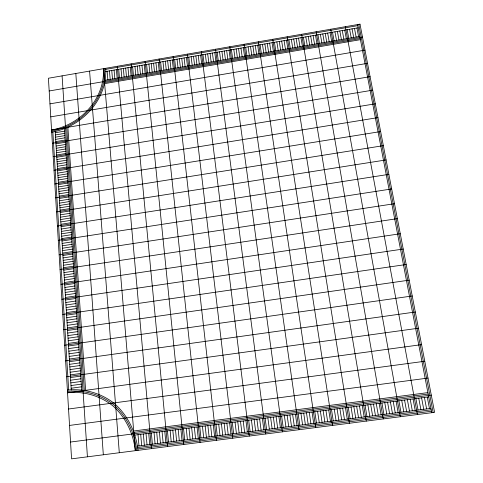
<?xml version="1.0" encoding="UTF-8"?>
<svg xmlns="http://www.w3.org/2000/svg" width="483" height="483" viewBox="0 0 483 483"><rect width="100%" height="100%" fill="white"/><g stroke="black" fill="none" stroke-linecap="round" stroke-linejoin="round"><path stroke-width="0.72" d="M104.551 68.495C106.423 99.166 80.993 126.009 51.627 131.098M105.711 68.29C107.631 99.607 81.669 127.011 51.693 132.203M105.644 69.377L357.758 25.647M105.523 71.55L358.169 27.791M105.016 80.287L359.817 36.412M49.188 90.979L362.485 37.07M104.871 82.478L360.227 38.574M104.485 83.637L360.439 39.66M49.966 103.851L364.991 50.129M50.757 116.856L367.527 63.333M370.093 76.676L51.56 129.999C80.317 125.012 105.222 98.731 103.398 68.695L135.331 450.681C133.411 433.571 125.828 417.457 112.925 405.901C100.102 395.716 83.825 391.025 67.548 392.782L421.581 344.639M55.255 132.722L64.589 131.165M55.394 134.932L64.734 133.374M55.533 137.148L64.879 135.59M55.666 139.364L65.024 137.806M55.805 141.585L65.175 140.034M52.369 143.282L372.689 90.17M55.943 143.813L65.32 142.262M56.082 146.041L65.465 144.489M56.221 148.275L65.616 146.723M56.36 150.515L65.76 148.963M56.499 152.755L65.911 151.209M56.644 155.001L66.056 153.455M53.184 156.703L375.309 103.815M56.783 157.253L66.207 155.707M56.922 159.505L66.358 157.959M57.06 161.763L66.503 160.217M57.205 164.021L66.654 162.481M57.344 166.291L66.805 164.745M57.483 168.561L66.956 167.021M54.011 170.27L377.96 117.611M57.628 170.831L67.101 169.291M57.767 173.113L67.252 171.574M57.912 175.395L67.403 173.856M58.051 177.678L67.554 176.144M58.195 179.972L67.705 178.438M58.34 182.266L67.862 180.733M54.845 183.987L380.64 131.557M58.479 184.56L68.012 183.033M58.624 186.867L68.163 185.333M58.769 189.173L68.314 187.645M58.914 191.485L68.465 189.958M59.059 193.798L68.622 192.27M59.204 196.116L68.773 194.595M55.69 197.849L383.351 145.661M59.343 198.441L68.924 196.919M59.487 200.771L69.081 199.244M59.638 203.101L69.232 201.58M59.783 205.438L69.389 203.917M59.928 207.781L69.546 206.259M60.073 210.123L69.697 208.602M56.541 211.862L386.092 159.927M60.218 212.472L69.854 210.956M60.363 214.826L70.011 213.311M60.514 217.181L70.162 215.666M60.659 219.542L70.319 218.032M60.804 221.908L70.476 220.399M60.955 224.281L70.633 222.772M57.405 226.032L388.863 174.357M61.1 226.654L70.79 225.144M61.25 229.033L70.947 227.529M61.395 231.417L71.104 229.914M61.546 233.808L71.261 232.299M61.697 236.199L71.424 234.696M61.842 238.596L71.581 237.093M58.274 240.359L391.665 188.95M61.993 240.993L71.738 239.496M62.144 243.402L71.895 241.898M62.295 245.811L72.058 244.313M62.446 248.226L72.215 246.728M62.597 250.641L72.378 249.15M62.748 253.068L72.535 251.571M59.155 254.837L394.502 203.711M62.899 255.495L72.698 254.004M63.05 257.928L72.855 256.437M63.201 260.361L73.018 258.876M63.351 262.806L73.181 261.315M63.502 265.252L73.338 263.766M63.659 267.703L73.501 266.218M60.043 269.484L397.37 218.648M63.81 270.154L73.664 268.675M63.961 272.617L73.827 271.132M64.118 275.081L73.99 273.595M64.269 277.55L74.153 276.071M64.426 280.019L74.316 278.54M64.577 282.501L74.479 281.021M60.949 284.294L400.274 233.754M64.734 284.982L74.642 283.509M64.885 287.47L74.805 285.996M65.042 289.957L74.974 288.49M65.199 292.457L75.137 290.983M65.356 294.956L75.3 293.489M65.507 297.462L75.469 295.994M61.86 299.267L403.208 249.035M65.664 299.973L75.632 298.506M65.821 302.491L75.801 301.024M65.978 305.008L75.964 303.547M66.135 307.532L76.133 306.071M66.292 310.062L76.302 308.607M66.449 312.598L76.465 311.143M62.778 314.409L406.185 264.503M66.612 315.133L76.634 313.678M66.769 317.681L76.803 316.226M66.926 320.229L76.972 318.774M67.083 322.783L77.141 321.334M67.246 325.343L77.31 323.894M67.403 327.903L77.479 326.454M63.708 329.726L409.192 280.146M67.566 330.469L77.648 329.026M67.723 333.047L77.817 331.598M67.886 335.625L77.986 334.182M68.043 338.203L78.155 336.766M68.206 340.793L78.331 339.356M68.369 343.383L78.5 341.946M64.656 345.218L412.228 295.982M68.532 345.985L78.675 344.548M68.689 348.587L78.844 347.15M68.852 351.195L79.019 349.758M69.015 353.804L79.188 352.373M69.178 356.424L79.363 354.993M69.341 359.044L79.532 357.619M65.603 360.892L415.308 312.006M69.504 361.67L79.707 360.246M69.673 364.309L79.882 362.884M69.836 366.941L80.057 365.522M69.999 369.586L80.232 368.167M70.162 372.236L80.407 370.817M70.331 374.886L80.583 373.474M66.569 376.746L418.429 328.223M70.494 377.543L80.758 376.13M70.657 380.212L80.933 378.799M70.826 382.88L81.108 381.467M70.995 385.549L81.283 384.142M71.158 388.229L81.464 386.823M68.532 409.01L424.774 361.254M69.534 425.426L428.004 378.074M133.495 431.023L427.884 392.619M134.165 432.345L428.155 394.043M70.542 442.042L431.277 395.1M134.769 435.098L428.699 396.899M137.124 446.165L430.896 408.383M137.42 447.554L431.168 409.819M137.715 448.942L431.446 411.262M67.385 390.095C84.326 388.26 101.273 393.132 114.628 403.722C128.08 415.742 135.995 432.52 138.011 450.337M67.463 391.441C84.078 389.642 100.687 394.424 113.777 404.808C126.957 416.6 134.703 433.046 136.671 450.512M358.778 24.361L433.154 412.524M357.553 24.573L431.724 412.711M356.943 28.002L358.585 36.623M427.28 397.086L429.465 408.564M354.498 28.431L356.128 37.046M424.43 397.455L426.604 408.932M352.047 28.853L353.671 37.469M421.587 397.829L423.748 409.3M349.601 29.276L351.219 37.891M418.743 398.197L420.892 409.669M347.156 29.698L348.762 38.314M415.899 398.566L418.036 410.037M345.339 26.698L417.415 414.541M344.717 30.121L346.311 38.737M413.062 398.934L415.187 410.399M342.272 30.544L343.86 39.159M410.218 399.302L412.331 410.767M339.833 30.966L341.409 39.582M407.386 399.67L409.487 411.136M337.394 31.389L338.963 40.004M404.549 400.039L406.638 411.498M334.954 31.812L336.518 40.421M401.717 400.407L403.794 411.866M332.521 32.234L334.073 40.844M398.886 400.775L400.95 412.234M330.728 29.234L400.304 416.732M330.088 32.657L331.628 41.266M396.06 401.144L398.107 412.597M327.655 33.079L329.183 41.683M393.228 401.512L395.269 412.965M325.222 33.496L326.743 42.106M390.403 401.88L392.431 413.327M322.789 33.919L324.304 42.528M387.583 402.242L389.594 413.69M320.362 34.341L321.865 42.945M384.758 402.611L386.762 414.058M317.935 34.758L319.426 43.367M381.938 402.979L383.931 414.42M316.16 31.757L383.26 418.918M315.508 35.181L316.993 43.784M379.125 403.341L381.099 414.782M313.081 35.603L314.56 44.207M376.305 403.71L378.267 415.151M310.654 36.02L312.127 44.623M373.492 404.078L375.442 415.513M308.232 36.442L309.694 45.04M370.678 404.44L372.616 415.875M305.811 36.859L307.26 45.462M367.865 404.808L369.797 416.237M303.39 37.282L304.833 45.879M365.057 405.171L366.977 416.6M301.646 34.281L366.283 421.091M300.975 37.698L302.406 46.296M362.25 405.539L364.158 416.962M298.554 38.115L299.979 46.712M359.449 405.901L361.338 417.324M296.139 38.537L297.552 47.135M356.641 406.263L358.525 417.686M293.724 38.954L295.131 47.551M353.84 406.632L355.705 418.049M291.315 39.371L292.71 47.968M351.038 406.994L352.898 418.411M288.9 39.787L290.289 48.385M348.243 407.356L350.084 418.773M287.18 36.793L349.372 423.259M286.491 40.204L287.868 48.801M345.448 407.718L347.277 419.135M284.082 40.626L285.453 49.218M342.652 408.081L344.47 419.498M281.674 41.043L283.032 49.634M339.857 408.449L341.668 419.854M279.265 41.46L280.617 50.051M337.068 408.811L338.861 420.216M276.862 41.876L278.202 50.461M334.278 409.173L336.059 420.578M274.459 42.293L275.793 50.878M331.489 409.536L333.264 420.935M272.762 39.292L332.527 425.42M272.056 42.709L273.378 51.295M328.706 409.898L330.463 421.297M269.653 43.126L270.969 51.711M325.922 410.26L327.667 421.659M267.256 43.536L268.56 52.122M323.139 410.616L324.872 422.015M264.859 43.953L266.157 52.538M320.356 410.979L322.083 422.377M262.462 44.37L263.748 52.955M317.579 411.341L319.293 422.734M260.065 44.786L261.345 53.365M314.801 411.703L316.504 423.096M258.387 41.792L315.749 427.57M257.668 45.197L258.942 53.782M312.03 412.065L313.715 423.452M255.278 45.613L256.539 54.193M309.253 412.422L310.931 423.808M252.887 46.03L254.136 54.609M306.482 412.784L308.148 424.171M250.496 46.44L251.74 55.02M303.71 413.146L305.365 424.527M248.105 46.857L249.343 55.436M300.945 413.502L302.587 424.883M245.714 47.268L246.946 55.847M298.18 413.865L299.804 425.239M244.066 44.273L299.031 429.707M243.329 47.684L244.549 56.257M295.415 414.221L297.033 425.595M240.945 48.095L242.152 56.674M292.65 414.583L294.256 425.952M238.56 48.511L239.761 57.085M289.891 414.939L291.484 426.308M236.181 48.922L237.37 57.495M287.131 415.295L288.713 426.67M233.796 49.332L234.98 57.906M284.372 415.658L285.942 427.026M231.417 49.749L232.595 58.316M281.619 416.014L283.177 427.377M229.793 46.754L282.38 431.844M229.039 50.16L230.204 58.727M278.866 416.37L280.412 427.733M226.66 50.57L227.819 59.137M276.113 416.732L277.647 428.089M224.287 50.981L225.434 59.548M273.36 417.089L274.881 428.445M221.908 51.391L223.049 59.958M270.613 417.445L272.122 428.801M219.536 51.802L220.671 60.369M267.866 417.801L269.363 429.158M217.163 52.212L218.286 60.78M265.119 418.157L266.61 429.508M215.563 49.224L265.789 433.969M214.796 52.623L215.907 61.19M262.378 418.513L263.851 429.864M212.423 53.033L213.528 61.601M259.637 418.87L261.098 430.22M210.057 53.444L211.156 62.011M256.896 419.226L258.351 430.57M207.69 53.855L208.777 62.422M254.155 419.582L255.598 430.927M205.323 54.265L206.404 62.826M251.42 419.938L252.851 431.277M202.957 54.676L204.031 63.237M248.685 420.295L250.103 431.633M201.381 51.687L249.264 436.083M200.596 55.086L201.659 63.647M245.95 420.651L247.356 431.983M198.235 55.497L199.286 64.052M243.221 421.007L244.615 432.339M195.875 55.901L196.919 64.462M240.492 421.357L241.874 432.69M193.514 56.312L194.552 64.867M237.763 421.713L239.133 433.046M191.159 56.722L192.186 65.277M235.04 422.07L236.398 433.396M188.799 57.127L189.819 65.682M232.311 422.42L233.663 433.746M187.247 54.138L232.8 438.196M186.444 57.537L187.458 66.093M229.588 422.776L230.928 434.096M184.089 57.942L185.092 66.497M226.871 423.126L228.193 434.452M181.741 58.352L182.731 66.902M224.148 423.482L225.464 434.803M179.386 58.757L180.37 67.312M221.431 423.839L222.735 435.153M177.038 59.168L178.016 67.717M218.714 424.189L220.006 435.503M174.689 59.572L175.655 68.121M216.004 424.539L217.284 435.853M173.156 56.583L216.402 440.297M172.34 59.977L173.3 68.526M213.293 424.895L214.561 436.203M169.998 60.387L170.946 68.93M210.582 425.245L211.838 436.554M167.649 60.792L168.591 69.341M207.871 425.595L209.115 436.904M165.307 61.196L166.243 69.745M205.16 425.952L206.398 437.254M162.964 61.601L163.888 70.15M202.455 426.302L203.681 437.604M160.622 62.011L161.539 70.554M199.751 426.652L200.964 437.954M159.112 59.023L200.065 442.386M158.285 62.416L159.191 70.959M197.052 427.002L198.253 438.304M155.949 62.82L156.848 71.363M194.353 427.352L195.543 438.649M153.606 63.225L154.5 71.768M191.654 427.703L192.832 438.999M151.276 63.629L152.157 72.166M188.956 428.059L190.121 439.349M148.939 64.034L149.815 72.571M186.257 428.409L187.416 439.693M146.603 64.438L147.472 72.975M183.564 428.759L184.711 440.043M145.117 61.45L183.788 444.475M144.272 64.843L145.129 73.38M180.871 429.103L182.006 440.393M141.942 65.247L142.793 73.778M178.185 429.453L179.308 440.738M139.611 65.646L140.456 74.183M175.492 429.804L176.609 441.088M137.287 66.05L138.114 74.587M172.805 430.154L173.91 441.432M134.956 66.455L135.783 74.986M170.125 430.504L171.211 441.782M132.632 66.859L133.447 75.39M167.438 430.854L168.519 442.126M131.165 63.877L167.577 446.552M130.307 67.258L131.116 75.795M164.757 431.198L165.826 442.47M127.983 67.662L128.786 76.193M162.077 431.548L163.133 442.82M125.665 68.067L126.455 76.592M159.396 431.899L160.441 443.165M123.34 68.465L124.125 76.996M156.721 432.243L157.754 443.509M121.022 68.87L121.794 77.395M154.047 432.593L155.067 443.853M118.703 69.268L119.47 77.799M151.372 432.937L152.387 444.203M117.26 66.286L151.421 448.616M116.385 69.673L117.146 78.198M148.704 433.287L149.7 444.547M114.073 70.071L114.821 78.596M146.029 433.631L147.019 444.891M111.754 70.47L112.497 78.995M143.36 433.982L144.339 445.235M109.442 70.874L110.178 79.399M140.698 434.326L141.664 445.58M107.129 71.273L107.86 79.798M138.029 434.676L138.989 445.924M89.584 71.092L119.301 452.734M75.819 73.482L103.326 454.781M67.855 127.107L85.618 390.518M66.72 127.76L84.29 390.137M62.09 75.867L87.417 456.821M64.408 128.46L81.681 390.113M55.159 131.183L71.273 390.101M52.846 131.859L68.683 390.101M359.998 24.15L48.409 78.24L71.569 458.85L434.591 412.343L359.998 24.15"/></g></svg>
